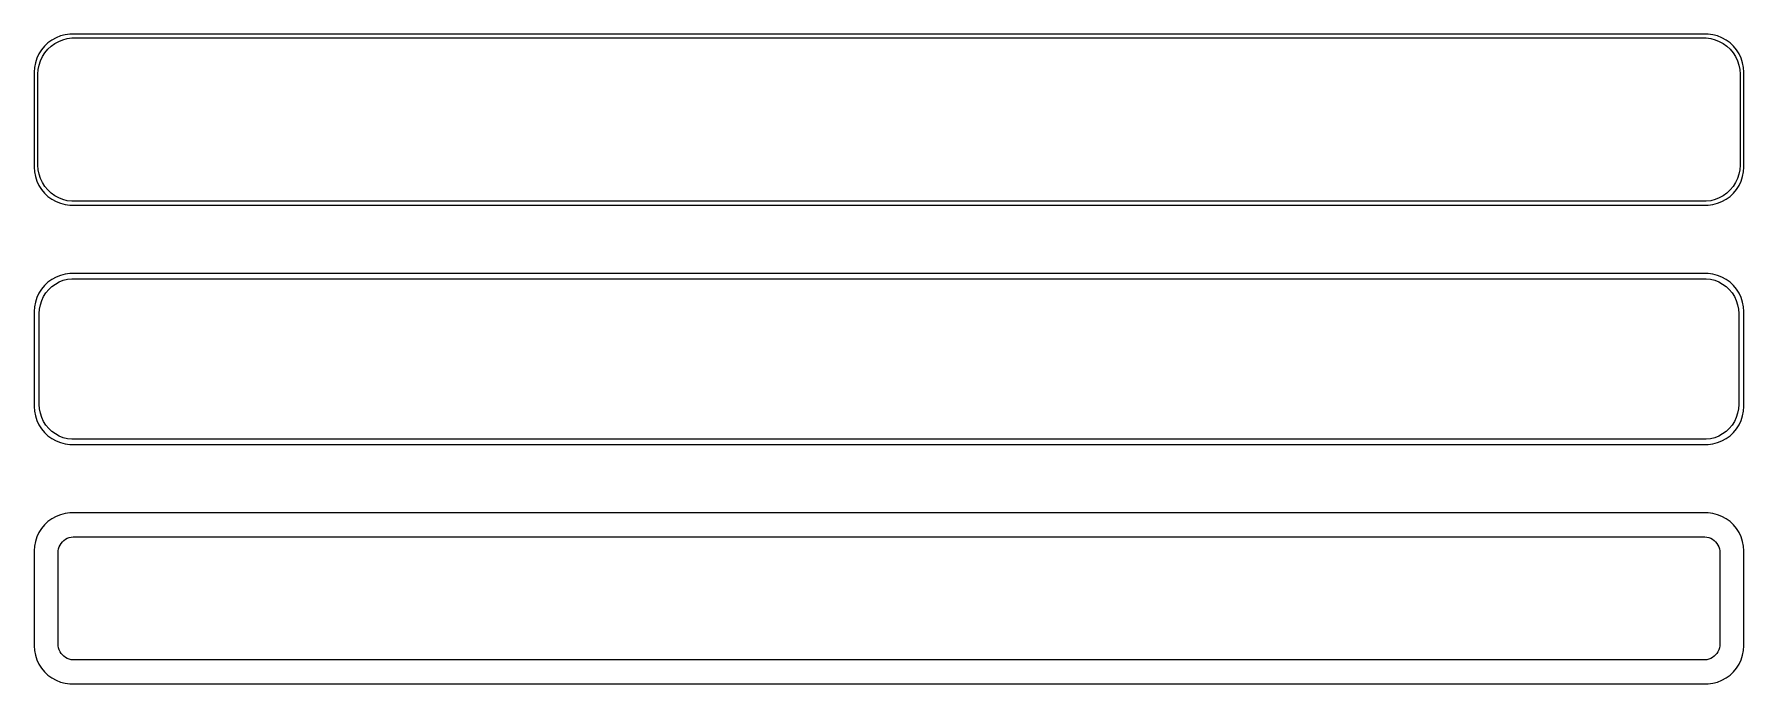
# Model space of a CAD drawing. Header units: metres. Extents: x -112 to 112, y 83 to 169.
import ezdxf

# ---------------------------------------------------------------- set-up
doc = ezdxf.new("R2010")
doc.units = ezdxf.units.M

msp = doc.modelspace()

# ---------------------------------------------------------------- linework, layer by layer
for p, q in [((-111.545, 166.689), (-111.882, 166.159)), ((-111.145, 167.173), (-111.545, 166.689)), ((-110.687, 167.603), (-111.145, 167.173)), ((-111.093, 166.292), (-110.713, 166.752)), ((-110.713, 166.752), (-110.278, 167.16)), ((-110.179, 167.972), (-110.687, 167.603)), ((-110.278, 167.16), (-109.795, 167.511)), ((-109.629, 168.274), (-110.179, 167.972)), ((-109.795, 167.511), (-109.272, 167.798)), ((-109.045, 168.505), (-109.629, 168.274)), ((-109.272, 167.798), (-108.718, 168.018)), ((-108.437, 168.661), (-109.045, 168.505)), ((-108.718, 168.018), (-108.14, 168.166)), ((-107.814, 168.74), (-108.437, 168.661)), ((-108.14, 168.166), (-107.548, 168.241)), ((107.814, 168.74), (-107.814, 168.74)), ((-107.548, 168.241), (107.548, 168.241)), ((107.548, 168.241), (108.14, 168.166)), ((108.437, 168.661), (107.814, 168.74)), ((108.14, 168.166), (108.718, 168.018)), ((109.045, 168.505), (108.437, 168.661)), ((108.718, 168.018), (109.272, 167.798)), ((109.629, 168.274), (109.045, 168.505)), ((109.272, 167.798), (109.795, 167.511)), ((110.179, 167.972), (109.629, 168.274)), ((109.795, 167.511), (110.278, 167.16)), ((110.687, 167.603), (110.179, 167.972)), ((110.278, 167.16), (110.713, 166.752)), ((111.145, 167.173), (110.687, 167.603)), ((110.713, 166.752), (111.093, 166.292)), ((111.545, 166.689), (111.145, 167.173)), ((111.882, 166.159), (111.545, 166.689)), ((-112.461, 164.377), (-112.5, 163.75)), ((-112.343, 164.993), (-112.461, 164.377)), ((-112.149, 165.591), (-112.343, 164.993)), ((-111.882, 166.159), (-112.149, 165.591)), ((-111.963, 164.095), (-111.851, 164.681)), ((-111.851, 164.681), (-111.666, 165.249)), ((-111.666, 165.249), (-111.412, 165.788)), ((-111.412, 165.788), (-111.093, 166.292)), ((111.093, 166.292), (111.412, 165.788)), ((111.412, 165.788), (111.666, 165.249)), ((111.666, 165.249), (111.851, 164.681)), ((111.851, 164.681), (111.963, 164.095)), ((112.149, 165.591), (111.882, 166.159)), ((112.343, 164.993), (112.149, 165.591)), ((112.461, 164.377), (112.343, 164.993)), ((112.5, 163.75), (112.461, 164.377)), ((-112.5, 163.75), (-112.5, 151.25)), ((-112, 163.5), (-111.963, 164.095)), ((-112, 151.5), (-112, 163.5)), ((111.963, 164.095), (112, 163.5)), ((112, 163.5), (112, 151.5)), ((112.5, 151.25), (112.5, 163.75)), ((-112.5, 151.25), (-112.461, 150.623)), ((-111.963, 150.905), (-112, 151.5)), ((-111.851, 150.319), (-111.963, 150.905)), ((111.963, 150.905), (111.851, 150.319)), ((112, 151.5), (111.963, 150.905)), ((112.461, 150.623), (112.5, 151.25)), ((-112.461, 150.623), (-112.343, 150.007)), ((-112.343, 150.007), (-112.149, 149.409)), ((-112.149, 149.409), (-111.882, 148.841)), ((-111.882, 148.841), (-111.545, 148.311)), ((-111.666, 149.751), (-111.851, 150.319)), ((-111.412, 149.212), (-111.666, 149.751)), ((-111.093, 148.708), (-111.412, 149.212)), ((-110.713, 148.248), (-111.093, 148.708)), ((111.093, 148.708), (110.713, 148.248)), ((111.412, 149.212), (111.093, 148.708)), ((111.666, 149.751), (111.412, 149.212)), ((111.545, 148.311), (111.882, 148.841)), ((111.851, 150.319), (111.666, 149.751)), ((111.882, 148.841), (112.149, 149.409)), ((112.149, 149.409), (112.343, 150.007)), ((112.343, 150.007), (112.461, 150.623)), ((-111.545, 148.311), (-111.145, 147.827)), ((-111.145, 147.827), (-110.687, 147.397)), ((-110.278, 147.84), (-110.713, 148.248)), ((-110.687, 147.397), (-110.179, 147.028)), ((-109.795, 147.489), (-110.278, 147.84)), ((-110.179, 147.028), (-109.629, 146.726)), ((-109.272, 147.202), (-109.795, 147.489)), ((-109.629, 146.726), (-109.045, 146.495)), ((-108.718, 146.982), (-109.272, 147.202)), ((-109.045, 146.495), (-108.437, 146.339)), ((-108.14, 146.834), (-108.718, 146.982)), ((-108.437, 146.339), (-107.814, 146.26)), ((-107.548, 146.759), (-108.14, 146.834)), ((-107.814, 146.26), (107.814, 146.26)), ((107.548, 146.759), (-107.548, 146.759)), ((108.14, 146.834), (107.548, 146.759)), ((107.814, 146.26), (108.437, 146.339)), ((108.718, 146.982), (108.14, 146.834)), ((108.437, 146.339), (109.045, 146.495)), ((109.272, 147.202), (108.718, 146.982)), ((109.045, 146.495), (109.629, 146.726)), ((109.795, 147.489), (109.272, 147.202)), ((109.629, 146.726), (110.179, 147.028)), ((110.278, 147.84), (109.795, 147.489)), ((110.179, 147.028), (110.687, 147.397)), ((110.713, 148.248), (110.278, 147.84)), ((110.687, 147.397), (111.145, 147.827)), ((111.145, 147.827), (111.545, 148.311)), ((-111.545, 135.189), (-111.882, 134.659)), ((-111.145, 135.673), (-111.545, 135.189)), ((-110.687, 136.103), (-111.145, 135.673)), ((-110.954, 134.691), (-110.588, 135.134)), ((-110.179, 136.472), (-110.687, 136.103)), ((-110.588, 135.134), (-110.168, 135.528)), ((-109.629, 136.774), (-110.179, 136.472)), ((-110.168, 135.528), (-109.703, 135.866)), ((-109.703, 135.866), (-109.199, 136.143)), ((-109.045, 137.005), (-109.629, 136.774)), ((-109.199, 136.143), (-108.665, 136.354)), ((-108.437, 137.161), (-109.045, 137.005)), ((-108.665, 136.354), (-108.108, 136.497)), ((-107.814, 137.24), (-108.437, 137.161)), ((-108.108, 136.497), (-107.537, 136.569)), ((107.814, 137.24), (-107.814, 137.24)), ((-107.537, 136.569), (107.537, 136.569)), ((107.537, 136.569), (108.108, 136.497)), ((108.437, 137.161), (107.814, 137.24)), ((108.108, 136.497), (108.665, 136.354)), ((109.045, 137.005), (108.437, 137.161)), ((108.665, 136.354), (109.199, 136.143)), ((109.629, 136.774), (109.045, 137.005)), ((109.199, 136.143), (109.703, 135.866)), ((110.179, 136.472), (109.629, 136.774)), ((109.703, 135.866), (110.168, 135.528)), ((110.168, 135.528), (110.588, 135.134)), ((110.687, 136.103), (110.179, 136.472)), ((110.588, 135.134), (110.954, 134.691)), ((111.145, 135.673), (110.687, 136.103)), ((111.545, 135.189), (111.145, 135.673)), ((111.882, 134.659), (111.545, 135.189)), ((-112.461, 132.877), (-112.5, 132.25)), ((-112.343, 133.493), (-112.461, 132.877)), ((-112.149, 134.091), (-112.343, 133.493)), ((-111.882, 134.659), (-112.149, 134.091)), ((-111.792, 132.574), (-111.685, 133.139)), ((-111.685, 133.139), (-111.507, 133.685)), ((-111.507, 133.685), (-111.262, 134.206)), ((-111.262, 134.206), (-110.954, 134.691)), ((110.954, 134.691), (111.262, 134.206)), ((111.262, 134.206), (111.507, 133.685)), ((111.507, 133.685), (111.685, 133.139)), ((111.685, 133.139), (111.792, 132.574)), ((112.149, 134.091), (111.882, 134.659)), ((112.343, 133.493), (112.149, 134.091)), ((112.461, 132.877), (112.343, 133.493)), ((112.5, 132.25), (112.461, 132.877)), ((-112.5, 132.25), (-112.5, 119.75)), ((-111.828, 132), (-111.792, 132.574)), ((-111.828, 120), (-111.828, 132)), ((111.792, 132.574), (111.828, 132)), ((111.828, 132), (111.828, 120)), ((112.5, 119.75), (112.5, 132.25)), ((-112.5, 119.75), (-112.461, 119.123)), ((-111.792, 119.426), (-111.828, 120)), ((-111.685, 118.861), (-111.792, 119.426)), ((111.792, 119.426), (111.685, 118.861)), ((111.828, 120), (111.792, 119.426)), ((112.461, 119.123), (112.5, 119.75)), ((-112.461, 119.123), (-112.343, 118.507)), ((-112.343, 118.507), (-112.149, 117.909)), ((-112.149, 117.909), (-111.882, 117.341)), ((-111.882, 117.341), (-111.545, 116.811)), ((-111.507, 118.315), (-111.685, 118.861)), ((-111.262, 117.794), (-111.507, 118.315)), ((-110.954, 117.309), (-111.262, 117.794)), ((-110.588, 116.866), (-110.954, 117.309)), ((110.954, 117.309), (110.588, 116.866)), ((111.262, 117.794), (110.954, 117.309)), ((111.507, 118.315), (111.262, 117.794)), ((111.685, 118.861), (111.507, 118.315)), ((111.545, 116.811), (111.882, 117.341)), ((111.882, 117.341), (112.149, 117.909)), ((112.149, 117.909), (112.343, 118.507)), ((112.343, 118.507), (112.461, 119.123)), ((-111.545, 116.811), (-111.145, 116.327)), ((-111.145, 116.327), (-110.687, 115.897)), ((-110.687, 115.897), (-110.179, 115.528)), ((-110.168, 116.472), (-110.588, 116.866)), ((-110.179, 115.528), (-109.629, 115.226)), ((-109.703, 116.134), (-110.168, 116.472)), ((-109.199, 115.857), (-109.703, 116.134)), ((-109.629, 115.226), (-109.045, 114.995)), ((-108.665, 115.646), (-109.199, 115.857)), ((-109.045, 114.995), (-108.437, 114.839)), ((-108.108, 115.503), (-108.665, 115.646)), ((-108.437, 114.839), (-107.814, 114.76)), ((-107.537, 115.431), (-108.108, 115.503)), ((-107.814, 114.76), (107.814, 114.76)), ((107.537, 115.431), (-107.537, 115.431)), ((108.108, 115.503), (107.537, 115.431)), ((107.814, 114.76), (108.437, 114.839)), ((108.665, 115.646), (108.108, 115.503)), ((108.437, 114.839), (109.045, 114.995)), ((109.199, 115.857), (108.665, 115.646)), ((109.045, 114.995), (109.629, 115.226)), ((109.703, 116.134), (109.199, 115.857)), ((109.629, 115.226), (110.179, 115.528)), ((110.168, 116.472), (109.703, 116.134)), ((110.588, 116.866), (110.168, 116.472)), ((110.179, 115.528), (110.687, 115.897)), ((110.687, 115.897), (111.145, 116.327)), ((111.145, 116.327), (111.545, 116.811)), ((-111.545, 103.689), (-111.882, 103.159)), ((-111.145, 104.173), (-111.545, 103.689)), ((-110.687, 104.603), (-111.145, 104.173)), ((-110.179, 104.972), (-110.687, 104.603)), ((-109.629, 105.274), (-110.179, 104.972)), ((-109.045, 105.505), (-109.629, 105.274)), ((-108.437, 105.661), (-109.045, 105.505)), ((-107.814, 105.74), (-108.437, 105.661)), ((107.814, 105.74), (-107.814, 105.74)), ((108.437, 105.661), (107.814, 105.74)), ((109.045, 105.505), (108.437, 105.661)), ((109.629, 105.274), (109.045, 105.505)), ((110.179, 104.972), (109.629, 105.274)), ((110.687, 104.603), (110.179, 104.972)), ((111.145, 104.173), (110.687, 104.603)), ((111.545, 103.689), (111.145, 104.173)), ((111.882, 103.159), (111.545, 103.689)), ((-112.461, 101.377), (-112.5, 100.75)), ((-112.343, 101.993), (-112.461, 101.377)), ((-112.149, 102.591), (-112.343, 101.993)), ((-111.882, 103.159), (-112.149, 102.591)), ((-109.293, 101.025), (-109.211, 101.277)), ((-109.211, 101.277), (-109.099, 101.516)), ((-109.099, 101.516), (-108.957, 101.74)), ((-108.957, 101.74), (-108.788, 101.944)), ((-108.788, 101.944), (-108.595, 102.125)), ((-108.595, 102.125), (-108.38, 102.281)), ((-108.38, 102.281), (-108.148, 102.409)), ((-108.148, 102.409), (-107.902, 102.506)), ((-107.902, 102.506), (-107.645, 102.572)), ((-107.645, 102.572), (-107.382, 102.605)), ((-107.382, 102.605), (107.382, 102.605)), ((107.382, 102.605), (107.645, 102.572)), ((107.645, 102.572), (107.902, 102.506)), ((107.902, 102.506), (108.148, 102.409)), ((108.148, 102.409), (108.38, 102.281)), ((108.38, 102.281), (108.595, 102.125)), ((108.595, 102.125), (108.788, 101.944)), ((108.788, 101.944), (108.957, 101.74)), ((108.957, 101.74), (109.099, 101.516)), ((109.099, 101.516), (109.211, 101.277)), ((109.211, 101.277), (109.293, 101.025)), ((112.149, 102.591), (111.882, 103.159)), ((112.343, 101.993), (112.149, 102.591)), ((112.461, 101.377), (112.343, 101.993)), ((112.5, 100.75), (112.461, 101.377)), ((-112.5, 100.75), (-112.5, 88.25)), ((-109.36, 100.5), (-109.343, 100.764)), ((-109.36, 88.5), (-109.36, 100.5)), ((-109.343, 100.764), (-109.293, 101.025)), ((109.293, 101.025), (109.343, 100.764)), ((109.343, 100.764), (109.36, 100.5)), ((109.36, 100.5), (109.36, 88.5)), ((112.5, 88.25), (112.5, 100.75)), ((-112.5, 88.25), (-112.461, 87.6233)), ((-109.343, 88.2356), (-109.36, 88.5)), ((-109.293, 87.9754), (-109.343, 88.2356)), ((-109.211, 87.7234), (-109.293, 87.9754)), ((109.293, 87.9754), (109.211, 87.7234)), ((109.343, 88.2356), (109.293, 87.9754)), ((109.36, 88.5), (109.343, 88.2356)), ((112.461, 87.6233), (112.5, 88.25)), ((-112.461, 87.6233), (-112.343, 87.0066)), ((-112.343, 87.0066), (-112.149, 86.4094)), ((-112.149, 86.4094), (-111.882, 85.8412)), ((-111.882, 85.8412), (-111.545, 85.3111)), ((-109.099, 87.4837), (-109.211, 87.7234)), ((-108.957, 87.26), (-109.099, 87.4837)), ((-108.788, 87.0559), (-108.957, 87.26)), ((-108.595, 86.8745), (-108.788, 87.0559)), ((-108.38, 86.7188), (-108.595, 86.8745)), ((-108.148, 86.5912), (-108.38, 86.7188)), ((-107.902, 86.4936), (-108.148, 86.5912)), ((-107.645, 86.4277), (-107.902, 86.4936)), ((-107.382, 86.3945), (-107.645, 86.4277)), ((107.382, 86.3945), (-107.382, 86.3945)), ((107.645, 86.4277), (107.382, 86.3945)), ((107.902, 86.4936), (107.645, 86.4277)), ((108.148, 86.5912), (107.902, 86.4936)), ((108.38, 86.7188), (108.148, 86.5912)), ((108.595, 86.8745), (108.38, 86.7188)), ((108.788, 87.0559), (108.595, 86.8745)), ((108.957, 87.26), (108.788, 87.0559)), ((109.099, 87.4837), (108.957, 87.26)), ((109.211, 87.7234), (109.099, 87.4837)), ((111.545, 85.3111), (111.882, 85.8412)), ((111.882, 85.8412), (112.149, 86.4094)), ((112.149, 86.4094), (112.343, 87.0066)), ((112.343, 87.0066), (112.461, 87.6233)), ((-111.545, 85.3111), (-111.145, 84.8273)), ((-111.145, 84.8273), (-110.687, 84.3974)), ((-110.687, 84.3974), (-110.179, 84.0284)), ((-110.179, 84.0284), (-109.629, 83.7259)), ((-109.629, 83.7259), (-109.045, 83.4947)), ((-109.045, 83.4947), (-108.437, 83.3386)), ((-108.437, 83.3386), (-107.814, 83.2599)), ((-107.814, 83.2599), (107.814, 83.2599)), ((107.814, 83.2599), (108.437, 83.3386)), ((108.437, 83.3386), (109.045, 83.4947)), ((109.045, 83.4947), (109.629, 83.7259)), ((109.629, 83.7259), (110.179, 84.0284)), ((110.179, 84.0284), (110.687, 84.3974)), ((110.687, 84.3974), (111.145, 84.8273)), ((111.145, 84.8273), (111.545, 85.3111))]:
    msp.add_line(p, q)

doc.saveas('drawing.dxf')
